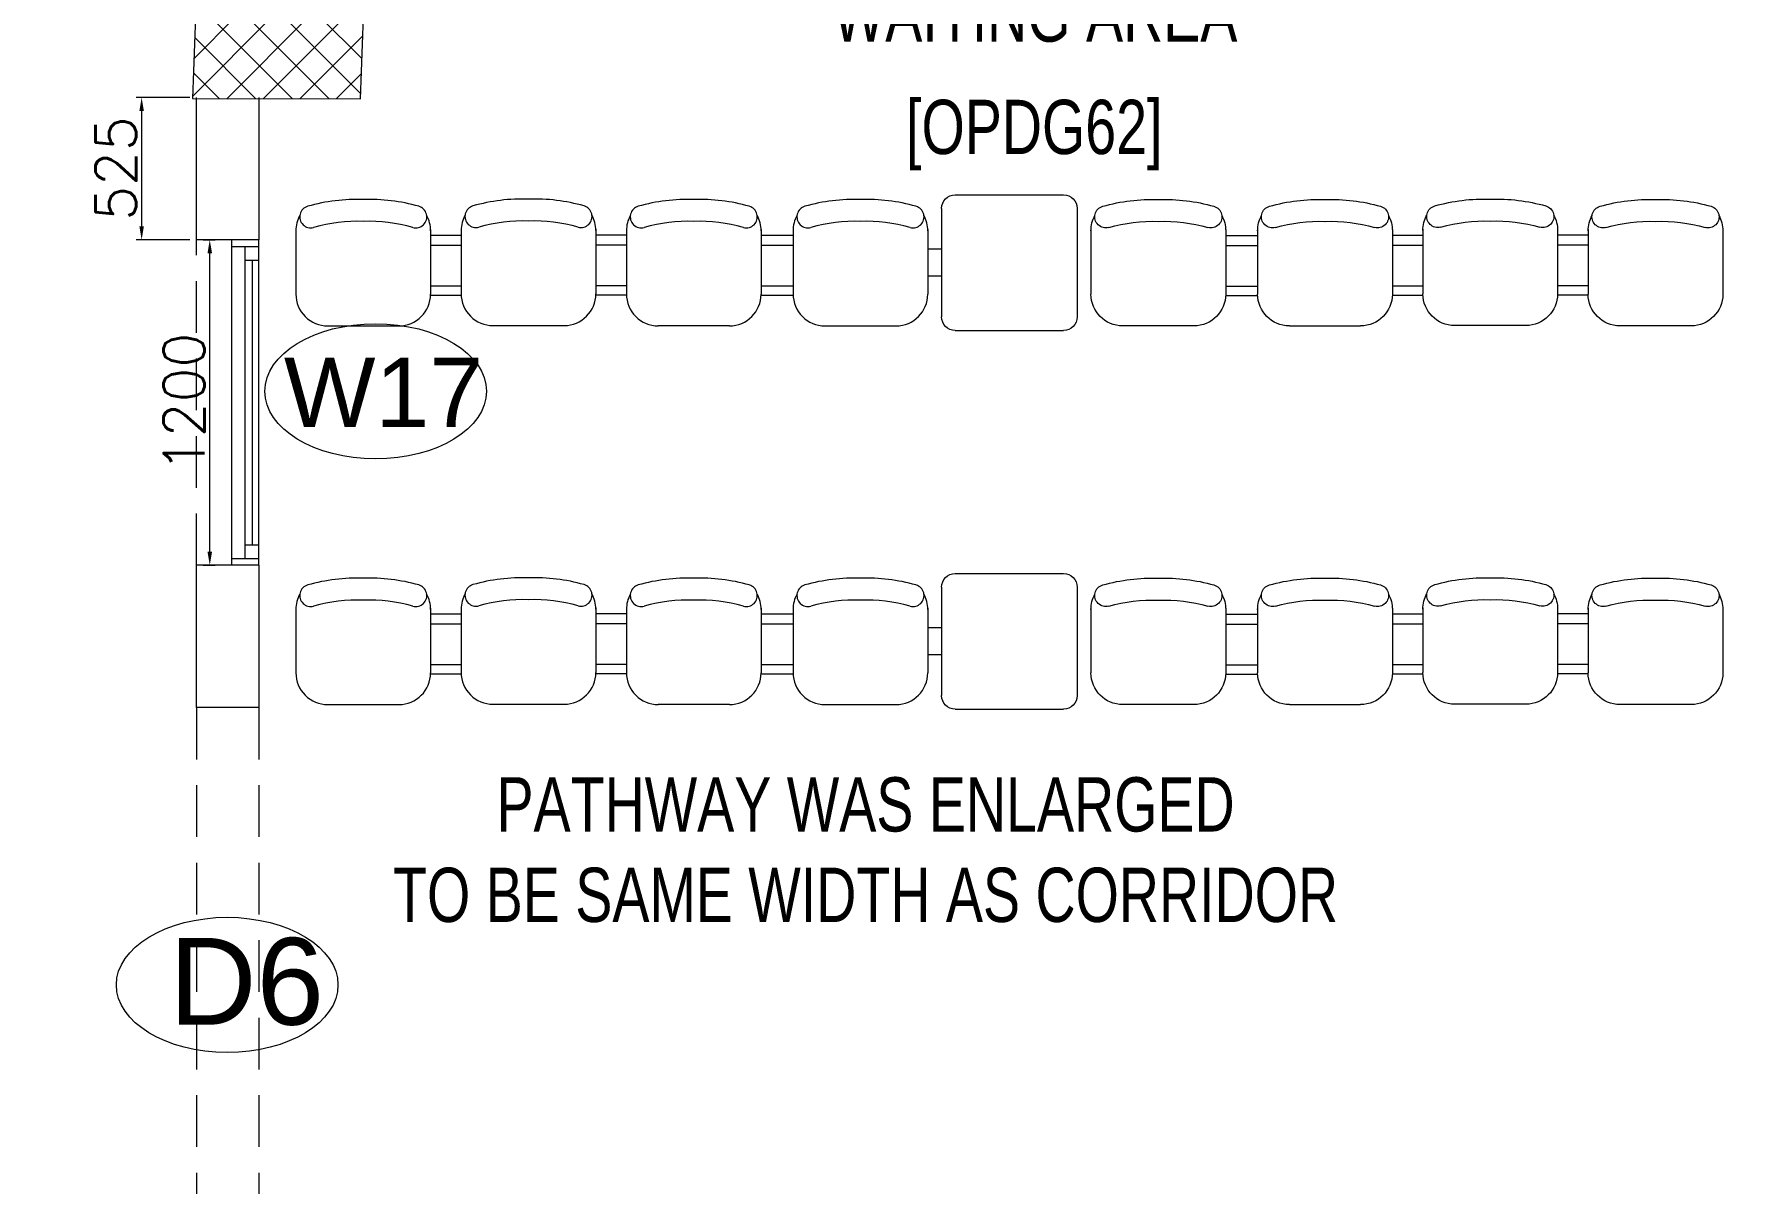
# Model space of a CAD drawing. Header units: millimetres. Extents: x -2143172 to 5255, y -610845 to 279739.
# Drawn here: x -1177132 to -1170795, y -584223 to -579986 of the extents above; entities that cross this region are included whole.
import ezdxf
from ezdxf.enums import TextEntityAlignment as Align

# ---------------------------------------------------------------- set-up
doc = ezdxf.new("R2010")
doc.units = ezdxf.units.MM
doc.header["$LTSCALE"] = 30
doc.linetypes.add('HIDDEN', pattern=[9.525, 6.35, -3.175])
doc.linetypes.add('HIDDEN2', pattern=[0.1875, 0.125, -0.0625])
doc.layers.get('0').update_dxf_attribs({"lineweight": 5})
doc.layers.get('Defpoints').update_dxf_attribs({"lineweight": 5})
for name, color, linetype, lineweight in [('72_EGR_BASE_TEXT', 7, 'Continuous', 5), ('Al door tag', 4, 'Continuous', 5), ('Al Window tag', 5, 'Continuous', 5), ('Aluminum', 7, 'Continuous', 5), ('C-HYDR-CTCH', 6, 'Continuous', 5), ('dims.', 152, 'Continuous', 5), ('Hatch', 252, 'Continuous', 5), ('LOADING', 163, 'Continuous', 5), ('Proj', 7, 'HIDDEN2', 5), ('Structure', 20, 'Continuous', 5), ('Walls', 32, 'Continuous', 5)]:
    doc.layers.add(name, color=color, linetype=linetype, lineweight=lineweight)
doc.styles.add('SIMPLEX', font='SIMPLEX.shx', dxfattribs={"height": 150})
doc.styles.get("Standard").update_dxf_attribs({"font": ''})
doc.styles.add('TTLB-A0-JeddahDP$0$swis721', font='swiss.ttf')
doc.styles.add('X3G_ENTITY_2587FC', font='swisscl.ttf', dxfattribs={"height": 200})
doc.styles.add('X3G_ENTITY_258862', font='swisscl.ttf', dxfattribs={"height": 200})
doc.styles.get('Standard').set_extended_font_data('@Arial Unicode MS')
doc.dimstyles.new('Buk', dxfattribs={"dimtxt": 150, "dimasz": 50, "dimexe": 20, "dimexo": 25, "dimgap": 20, "dimtad": 1, "dimdec": 0, "dimrnd": 5, "dimdsep": 46, "dimtxsty": 'SIMPLEX', "dimcen": 0, "dimdle": 20, "dimclrd": 256, "dimclre": 256, "dimclrt": 256, "dimadec": 0, "dimazin": 0, "dimtfac": 0.0075, "dimtdec": 0, "dimtmove": 1, "dimatfit": 2, "dimldrblk": 'ARCHTICK', "dimfxl": 1, "dimtolj": 1, "dimtzin": 0, "dimlwd": -1, "dimlwe": -1, "dimarcsym": 0})

# ---------------------------------------------------------------- blocks, each defined once
blk = doc.blocks.new('*D379')
at = {"layer": 'Defpoints', "color": 0, "transparency": 16777216}
for p in [(-1176534, -580218.1), (-1176736.2, -580743.1), (-1176534, -580743.1)]:
    blk.add_point(p, dxfattribs=at)
at = {"layer": 'dims.', "linetype": 'Continuous', "transparency": 16777216}
for p, q in [((-1176559, -580218.1), (-1176756.2, -580218.1)), ((-1176559, -580743.1), (-1176756.2, -580743.1))]:
    blk.add_line(p, q, dxfattribs=at)
at = {"layer": 'dims.', "transparency": 16777216}
blk.add_line((-1176736.2, -580268.1), (-1176736.2, -580693.1), dxfattribs=at)
for points in [[(-1176744.5, -580268.1), (-1176727.9, -580268.1), (-1176736.2, -580218.1)], [(-1176744.5, -580693.1), (-1176727.9, -580693.1), (-1176736.2, -580743.1)]]:
    blk.add_solid(points, dxfattribs=at)
at = {"layer": 'dims.', "transparency": 16777216, "insert": (-1176831.2, -580480.6), "char_height": 150, "attachment_point": 5, "rotation": 90, "style": 'SIMPLEX'}
blk.add_mtext('\\A1;525', dxfattribs=at)
blk = doc.blocks.new('_ArchTick')
at = {"color": 0, "linetype": 'ByBlock', "const_width": 0.15}
blk.add_lwpolyline([(-0.5, -0.5), (0.5, 0.5)], dxfattribs=at)
blk = doc.blocks.new('*D380')
at = {"layer": 'Defpoints', "color": 0, "transparency": 16777216}
for p in [(-1176534, -580743.1), (-1176485, -580743.1), (-1176534, -581943.1)]:
    blk.add_point(p, dxfattribs=at)
at = {"layer": 'dims.', "linetype": 'Continuous', "transparency": 16777216}
for p, q in [((-1176509, -580743.1), (-1176465, -580743.1)), ((-1176509, -581943.1), (-1176465, -581943.1))]:
    blk.add_line(p, q, dxfattribs=at)
at = {"layer": 'dims.', "transparency": 16777216}
blk.add_line((-1176485, -581893.1), (-1176485, -580793.1), dxfattribs=at)
for points in [[(-1176493.3, -580793.1), (-1176476.6, -580793.1), (-1176485, -580743.1)], [(-1176493.3, -581893.1), (-1176476.6, -581893.1), (-1176485, -581943.1)]]:
    blk.add_solid(points, dxfattribs=at)
at = {"layer": 'dims.', "transparency": 16777216, "insert": (-1176580, -581343.1), "char_height": 150, "attachment_point": 5, "rotation": 90, "style": 'SIMPLEX'}
blk.add_mtext('\\A1;1200', dxfattribs=at)
blk = doc.blocks.new('A$C47696aed')
at = {"layer": 'Hatch'}
h = blk.add_hatch(dxfattribs=at)
h.set_pattern_fill('ANSI37', color=256, scale=30)
h.paths.add_polyline_path([(50952.7, 21917.9), (50348.7, 21909.7), (50352.6, 21621.3), (50956.6, 21629.5)])
h.paths.add_polyline_path([(43791.9, 21910.1), (43208.4, 21904.7), (43188.5, 21613.3), (43772, 21618.7)])
h.paths.add_polyline_path([(29414.9, 21902.8), (28815.8, 21898.7), (28810.1, 21605.6), (29409.2, 21609.7)])
h.paths.add_polyline_path([(36600.2, 21904.9), (35999, 21897.4), (35990.7, 21611.8), (36591.9, 21619.3)])
h.paths.add_polyline_path([(22195.7, 21912), (21589.3, 21890.2), (21603.8, 21597.6), (22210.2, 21619.5)])
h.paths.add_polyline_path([(15459.1, 21901.7), (14237.2, 21925.6), (14230.7, 21629.5), (15452.7, 21605.5)])
h.paths.add_polyline_path([(15473.2, 14701.6), (14258.2, 14685.8), (14244.7, 14393.4), (15459.7, 14409.1)])
h.paths.add_polyline_path([(15447.1, 7508.4), (14244, 7492.4), (14238.3, 7199.4), (15441.4, 7215.3)])
h.paths.add_polyline_path([(15465.6, 309.7), (14269, 298.3), (14271.8, 3.8), (15468.5, 15.2)])
h.paths.add_polyline_path([(7830.6, 311.8), (7227.1, 308.1), (7237.7, 22.6), (7841.3, 26.3)])
h.paths.add_polyline_path([(7815.2, 7509.8), (7218.4, 7511.4), (7218.2, 7210.2), (7815.1, 7208.6)])
h.paths.add_polyline_path([(7825.1, 14699.4), (7205.8, 14700.6), (7195.2, 14397.6), (7814.5, 14396.4)])
h.paths.add_polyline_path([(7801.7, 21878.7), (7201.1, 21893.2), (7197.5, 21603.6), (7798.1, 21589.1)])
h.paths.add_polyline_path([(602.6, 21876.9), (0, 21899.6), (1.9, 21611.2), (604.5, 21588.5)])
h.paths.add_polyline_path([(610.4, 7498.6), (8.3, 7491.6), (11.7, 7200), (613.7, 7206.9)])
h.paths.add_polyline_path([(627.9, 303.9), (29.5, 302.9), (34.3, 2.3), (632.7, 3.3)])
h.paths.add_polyline_path([(22214.6, 317.2), (21608.9, 304.3), (21614.6, 3.1), (22220.3, 16)])
h.paths.add_polyline_path([(22208.1, 7509.7), (21613.7, 7492.1), (21615.8, 7195.5), (22210.2, 7213.1)])
h.paths.add_polyline_path([(22199.3, 14717.7), (21600.4, 14710), (21604.4, 14409.9), (22203.4, 14417.6)])
h.paths.add_polyline_path([(29399.7, 14702.4), (28797.7, 14707.1), (28802, 14415), (29403.9, 14410.3)])
h.paths.add_polyline_path([(29403.4, 7519.8), (28799.6, 7502.2), (28813, 7202.1), (29413.1, 7223.2)])
h.paths.add_polyline_path([(29419.5, 303.8), (28815.7, 310.4), (28813.3, 24.7), (29417.2, 18.1)])
h.paths.add_polyline_path([(36618, 314.2), (36020.7, 299.7), (36029.7, 0), (36627, 14.6)])
h.paths.add_polyline_path([(36610.7, 7502.6), (36009.5, 7504.5), (36010.6, 7207.3), (36611.9, 7205.4)])
h.paths.add_polyline_path([(36574.3, 14706.4), (35993.4, 14711.1), (36013.1, 14421.3), (36594, 14416.6)])
h.paths.add_polyline_path([(43777.6, 14705.7), (43180, 14719.4), (43182, 14427.5), (43779.6, 14413.8)])
h.paths.add_polyline_path([(43778.6, 7507.1), (43210.2, 7499.5), (43212, 7205.4), (43780.5, 7213)])
h.paths.add_polyline_path([(43815.7, 310), (43210.4, 307.3), (43211.8, 2.8), (43817, 5.4)])
h.paths.add_polyline_path([(50989.9, 309.5), (50401.9, 325.5), (50388.7, 18.3), (50976.7, 2.3)])
h.paths.add_polyline_path([(50974.1, 7508.9), (50370.9, 7510), (50368.9, 7213.4), (50972.2, 7212.3)])
at = {"layer": 'C-HYDR-CTCH', "color": 4, "flags": 128}
blk.add_lwpolyline([(7205.8, 14700.6), (7195.2, 14397.6), (7814.5, 14396.4), (7825.1, 14699.4), (7205.8, 14700.6)], dxfattribs=at)
blk = doc.blocks.new('A$C5CCD2EA3')
at = {"layer": 'Al Window tag'}
blk.add_ellipse((0, 0), major_axis=(408.6, 0), ratio=0.610025, dxfattribs=at)
at = {"layer": 'Al Window tag', "insert": (-338.2, 123.8, 0), "char_height": 256, "attachment_point": 1, "style": 'TTLB-A0-JeddahDP$0$swis721'}
blk.add_mtext_dynamic_manual_height_columns('W17', width=1569.457, gutter_width=9406.5, heights=[480.3], dxfattribs=at)
blk = doc.blocks.new('A$C2F7E7D94')
at = {"layer": 'Al Window tag'}
blk.add_ellipse((0, 0), major_axis=(408.6, 0), ratio=0.610025, dxfattribs=at)
at = {"layer": 'Al Window tag', "insert": (-214.4, 173.3), "char_height": 320, "attachment_point": 1, "style": 'TTLB-A0-JeddahDP$0$swis721'}
blk.add_mtext_dynamic_manual_height_columns('D6', width=1569.457, gutter_width=9406.5, heights=[480.3], dxfattribs=at)
blk = doc.blocks.new('3 seats beam chair')
at = {"layer": 'LOADING', "ltscale": 20}
for p, q in [((-740534, -1008988.2), (-740317.9, -1008988.2)), ((-740534, -1008988.2), (-740295.5, -1008988.2)), ((-740178.3, -1009367.9), (-740178.3, -1009105.4)), ((-740534, -1009485), (-740295.5, -1009485)), ((-740511, -1009485), (-740511, -1009602.9)), ((-740474.9, -1009485), (-740474.9, -1009602.9)), ((-740325, -1009485), (-740325, -1009602.9)), ((-740290.3, -1009484.9), (-740290.3, -1009602.9)), ((-740534, -1009602.8), (-740295.5, -1009602.8)), ((-740178.3, -1009720), (-740178.3, -1009982.5)), ((-740534, -1010099.7), (-740295.5, -1010099.7)), ((-740534, -1010099.7), (-740317.9, -1010099.7)), ((-740512.3, -1010099.6), (-740512.3, -1010212.3)), ((-740476.2, -1010099.6), (-740476.2, -1010212.3)), ((-740326.3, -1010099.6), (-740326.3, -1010212.3)), ((-740291.5, -1010099.6), (-740291.5, -1010212.4)), ((-740535.3, -1010212.3), (-740319.1, -1010212.3)), ((-740535.3, -1010212.3), (-740296.7, -1010212.3)), ((-740179.5, -1010592), (-740179.5, -1010329.5)), ((-740535.3, -1010709.2), (-740296.7, -1010709.2)), ((-740512.3, -1010821.9), (-740512.3, -1010709.2)), ((-740476.2, -1010821.9), (-740476.2, -1010709.2)), ((-740326.3, -1010821.9), (-740326.3, -1010709.2)), ((-740291.5, -1010821.9), (-740291.5, -1010709.1)), ((-740534, -1010821.8), (-740295.5, -1010821.8)), ((-740534, -1010821.8), (-740317.9, -1010821.8)), ((-740178.3, -1011201.5), (-740178.3, -1010939)), ((-740534, -1011318.7), (-740295.5, -1011318.7))]:
    blk.add_line(p, q, dxfattribs=at)
for centre, radius, start, end in [((-740580.4, -1009042.7), 40.5, 344.36103, 164.36104), ((-740528.8, -1009105.4), 117.2, 90, 118.96988), ((-740295.5, -1009105.4), 117.2, 0, 90), ((-739957.4, -1009217.1), 687.4, 164.36103, 181.62474), ((-739957.4, -1009217.1), 606.4, 164.36103, 181.84194), ((-739957.4, -1009256.1), 687.4, 178.37526, 195.63897), ((-739957.4, -1009256.1), 606.4, 178.15806, 195.63897), ((-740295.5, -1009367.9), 117.2, 270, 0), ((-740580.4, -1009430.5), 40.5, 195.63896, 15.63897), ((-740528.8, -1009367.9), 117.2, 241.03012, 270), ((-740580.4, -1009657.4), 40.5, 344.36103, 164.36104), ((-740528.8, -1009720), 117.2, 90, 118.96988), ((-740295.5, -1009720), 117.2, 0, 90), ((-739957.4, -1009831.8), 687.4, 164.36103, 181.62474), ((-739957.4, -1009831.8), 606.4, 164.36103, 181.84194), ((-739957.4, -1009870.8), 687.4, 178.37526, 195.63897), ((-739957.4, -1009870.8), 606.4, 178.15806, 195.63897), ((-740295.5, -1009982.5), 117.2, 270, 0), ((-740580.4, -1010045.1), 40.5, 195.63896, 15.63897), ((-740528.8, -1009982.5), 117.2, 241.03012, 270), ((-740530.1, -1010329.5), 117.2, 90, 118.96988), ((-740296.7, -1010329.5), 117.2, 0, 90), ((-739958.7, -1010441.3), 687.4, 164.36103, 181.62474), ((-740581.6, -1010266.9), 40.5, 344.36103, 164.36104), ((-739958.7, -1010441.3), 606.4, 164.36103, 181.84194), ((-739958.7, -1010480.3), 687.4, 178.37526, 195.63897), ((-739958.7, -1010480.3), 606.4, 178.15806, 195.63897), ((-740296.7, -1010592), 117.2, 270, 0), ((-740581.6, -1010654.6), 40.5, 195.63896, 15.63897), ((-740530.1, -1010592), 117.2, 241.03012, 270), ((-740580.4, -1010876.4), 40.5, 344.36103, 164.36104), ((-740528.8, -1010939), 117.2, 90, 118.96988), ((-740295.5, -1010939), 117.2, 0, 90), ((-739957.4, -1011050.8), 687.4, 164.36103, 181.62474), ((-739957.4, -1011050.8), 606.4, 164.36103, 181.84194), ((-739957.4, -1011089.8), 687.4, 178.37526, 195.63897), ((-739957.4, -1011089.8), 606.4, 178.15806, 195.63897), ((-740295.5, -1011201.5), 117.2, 270, 0), ((-740580.4, -1011264.1), 40.5, 195.63896, 15.63897), ((-740528.8, -1011201.5), 117.2, 241.03012, 270)]:
    blk.add_arc(centre, radius, start, end, dxfattribs=at)
at = {"layer": 'LOADING', "ltscale": 10}
blk.add_attdef('NMF0003', text='', height=50, dxfattribs=at).set_placement((-740377, -1009031.1), align=Align.TOP_CENTER)
blk = doc.blocks.new('GF21009T-P')
for p, q in [((-0.0499, 0.4501), (-0.0499, 0.0499)), ((0.4002, 0.5), (0, 0.5)), ((0.4501, 0.4501), (0.4501, 0.0499)), ((0.4501, 0.3), (0.5001, 0.3)), ((0.4501, 0.2), (0.5001, 0.2)), ((0.4002, 0), (0, 0))]:
    blk.add_line(p, q)
for centre, start, end in [((0, 0.4501), 90, 180), ((0.4002, 0.4501), 0, 90), ((0, 0.0499), 180, 270), ((0.4002, 0.0499), 270, 0)]:
    blk.add_arc(centre, 0.0499, start, end)

msp = doc.modelspace()

# ---------------------------------------------------------------- linework, layer by layer
at = {"layer": 'Aluminum', "color": 5, "linetype": 'HIDDEN'}
msp.add_line((-1176534, -581943.1, 0.1), (-1176534, -580743.1, 0.1), dxfattribs=at)
at = {"layer": 'Aluminum', "color": 5}
for p, q in [((-1176404, -581943.1, 0.1), (-1176404, -580743.1, 0.1)), ((-1176304, -581943.1, 0.1), (-1176304, -580743.1, 0.1)), ((-1176404, -580768.1, 0.1), (-1176304, -580768.1, 0.1)), ((-1176354, -581918.1, 0.1), (-1176354, -580768.1, 0.1)), ((-1176354, -580818.1, 0.1), (-1176304, -580818.1, 0.1)), ((-1176329, -580818.1, 0.1), (-1176329, -581868.1, 0.1)), ((-1176354, -581868.1, 0.1), (-1176304, -581868.1, 0.1)), ((-1176404, -581918.1, 0.1), (-1176304, -581918.1, 0.1))]:
    msp.add_line(p, q, dxfattribs=at)
at = {"layer": 'Proj', "linetype": 'HIDDEN'}
for p, q in [((-1176534, -582468.1, 0.1), (-1176534, -584268.1, 0.1)), ((-1176304, -582468.1, 0.1), (-1176304, -584268.1, 0.1))]:
    msp.add_line(p, q, dxfattribs=at)
at = {"layer": 'Walls'}
for p, q in [((-1176534, -580743.1, 0.1), (-1176534, -580218.1, 0.1)), ((-1176304, -580218.1, 0.1), (-1176304, -580743.1, 0.1)), ((-1176304, -580743.1, 0.1), (-1176534, -580743.1, 0.1)), ((-1176534, -582468.1, 0.1), (-1176534, -581943.1, 0.1)), ((-1176304, -581943.1, 0.1), (-1176534, -581943.1, 0.1)), ((-1176304, -581943.1, 0.1), (-1176304, -582468.1, 0.1)), ((-1176304, -582468.1, 0.1), (-1176534, -582468.1, 0.1))]:
    msp.add_line(p, q, dxfattribs=at)

# ---------------------------------------------------------------- block references
at = {"layer": 'Al door tag'}
msp.add_blockref('A$C2F7E7D94', (-1176420.7, -583490.2, 0.1), dxfattribs=at)
at = {"layer": 'Al Window tag'}
msp.add_blockref('A$C5CCD2EA3', (-1175873.3, -581301.7, -0.1), dxfattribs=at)
at = {"layer": 'LOADING', "extrusion": (1.27212e-09, 3.51192e-12, 1), "xscale": -1000, "yscale": 1000, "zscale": 1000, "rotation": 4.580824759514712e-06}
for p in [(-1173335.9, -581077.5, 0.1), (-1173335.9, -582473.6, 0.1)]:
    msp.add_blockref('GF21009T-P', p, dxfattribs=at)
at = {"layer": 'LOADING', "rotation": 270}
for p in [(-164848.7, -1321238.9, 0.1), (-164848.7, -1322635, 0.1)]:
    msp.add_blockref('3 seats beam chair', p, dxfattribs=at)
at = {"layer": 'LOADING', "xscale": -1, "rotation": 90}
for p in [(-2182223.4, -1321238.9, 0.1), (-2182223.4, -1322635, 0.1)]:
    msp.add_blockref('3 seats beam chair', p, dxfattribs=at)
at = {"layer": 'Structure', "color": 3}
msp.add_blockref('A$C47696aed', (-1183743.4, -594620.4, 0.1), dxfattribs=at)

# ---------------------------------------------------------------- texts
at = {"layer": '72_EGR_BASE_TEXT', "char_height": 200, "attachment_point": 2}
for s, insert, style in [('WAITING AREA', (-1173441.3, -579812.9, 0.1), 'X3G_ENTITY_258862'), ('[OPDG62]', (-1173444.2, -580227.1, 0.1), 'X3G_ENTITY_2587FC')]:
    msp.add_mtext(s, dxfattribs=dict(at, insert=insert, style=style))
at = {"layer": '72_EGR_BASE_TEXT', "color": 4, "insert": (-1174066.5, -582724.7, 0.1), "char_height": 200, "attachment_point": 2, "style": 'X3G_ENTITY_258862'}
msp.add_mtext('PATHWAY WAS ENLARGED\\PTO BE SAME WIDTH AS CORRIDOR', dxfattribs=at)

# ---------------------------------------------------------------- dimensions: what is measured, and where the dimension line sits
at = {"layer": 'dims.'}
for base, p1, picture, middle in [((-1176736.2, -580743.1, 0.1), (-1176534, -580218.1, 0.1), '*D379', (-1176831.2, -580480.6, 0.1)), ((-1176485, -580743.1, 0.1), (-1176534, -581943.1, 0.1), '*D380', (-1176580, -581343.1, 0.1))]:
    dim = msp.add_linear_dim(base=base, p1=p1, p2=(-1176534, -580743.1, 0.1), angle=90, dimstyle='Buk', dxfattribs=at)
    dim.commit()
    dim.dimension.update_dxf_attribs({"geometry": picture, "text_midpoint": middle})

doc.saveas('drawing.dxf')
